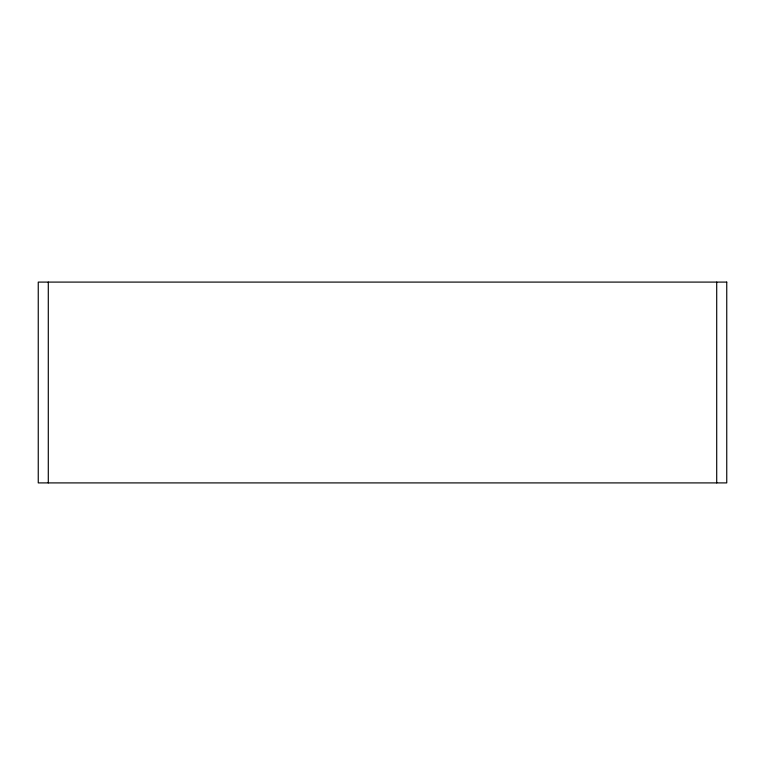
<?xml version="1.0" encoding="UTF-8"?>
<svg xmlns="http://www.w3.org/2000/svg" width="765" height="765" viewBox="0 0 765 765"><rect width="100%" height="100%" fill="white"/><g stroke="black" fill="none" stroke-linecap="round" stroke-linejoin="round"><path stroke-width="1.15" d="M716.709 282.094L716.709 482.906M48.291 282.094L48.291 482.906M726.75 282.094L38.25 282.094L38.25 482.906L726.75 482.906L726.75 282.094"/></g></svg>
